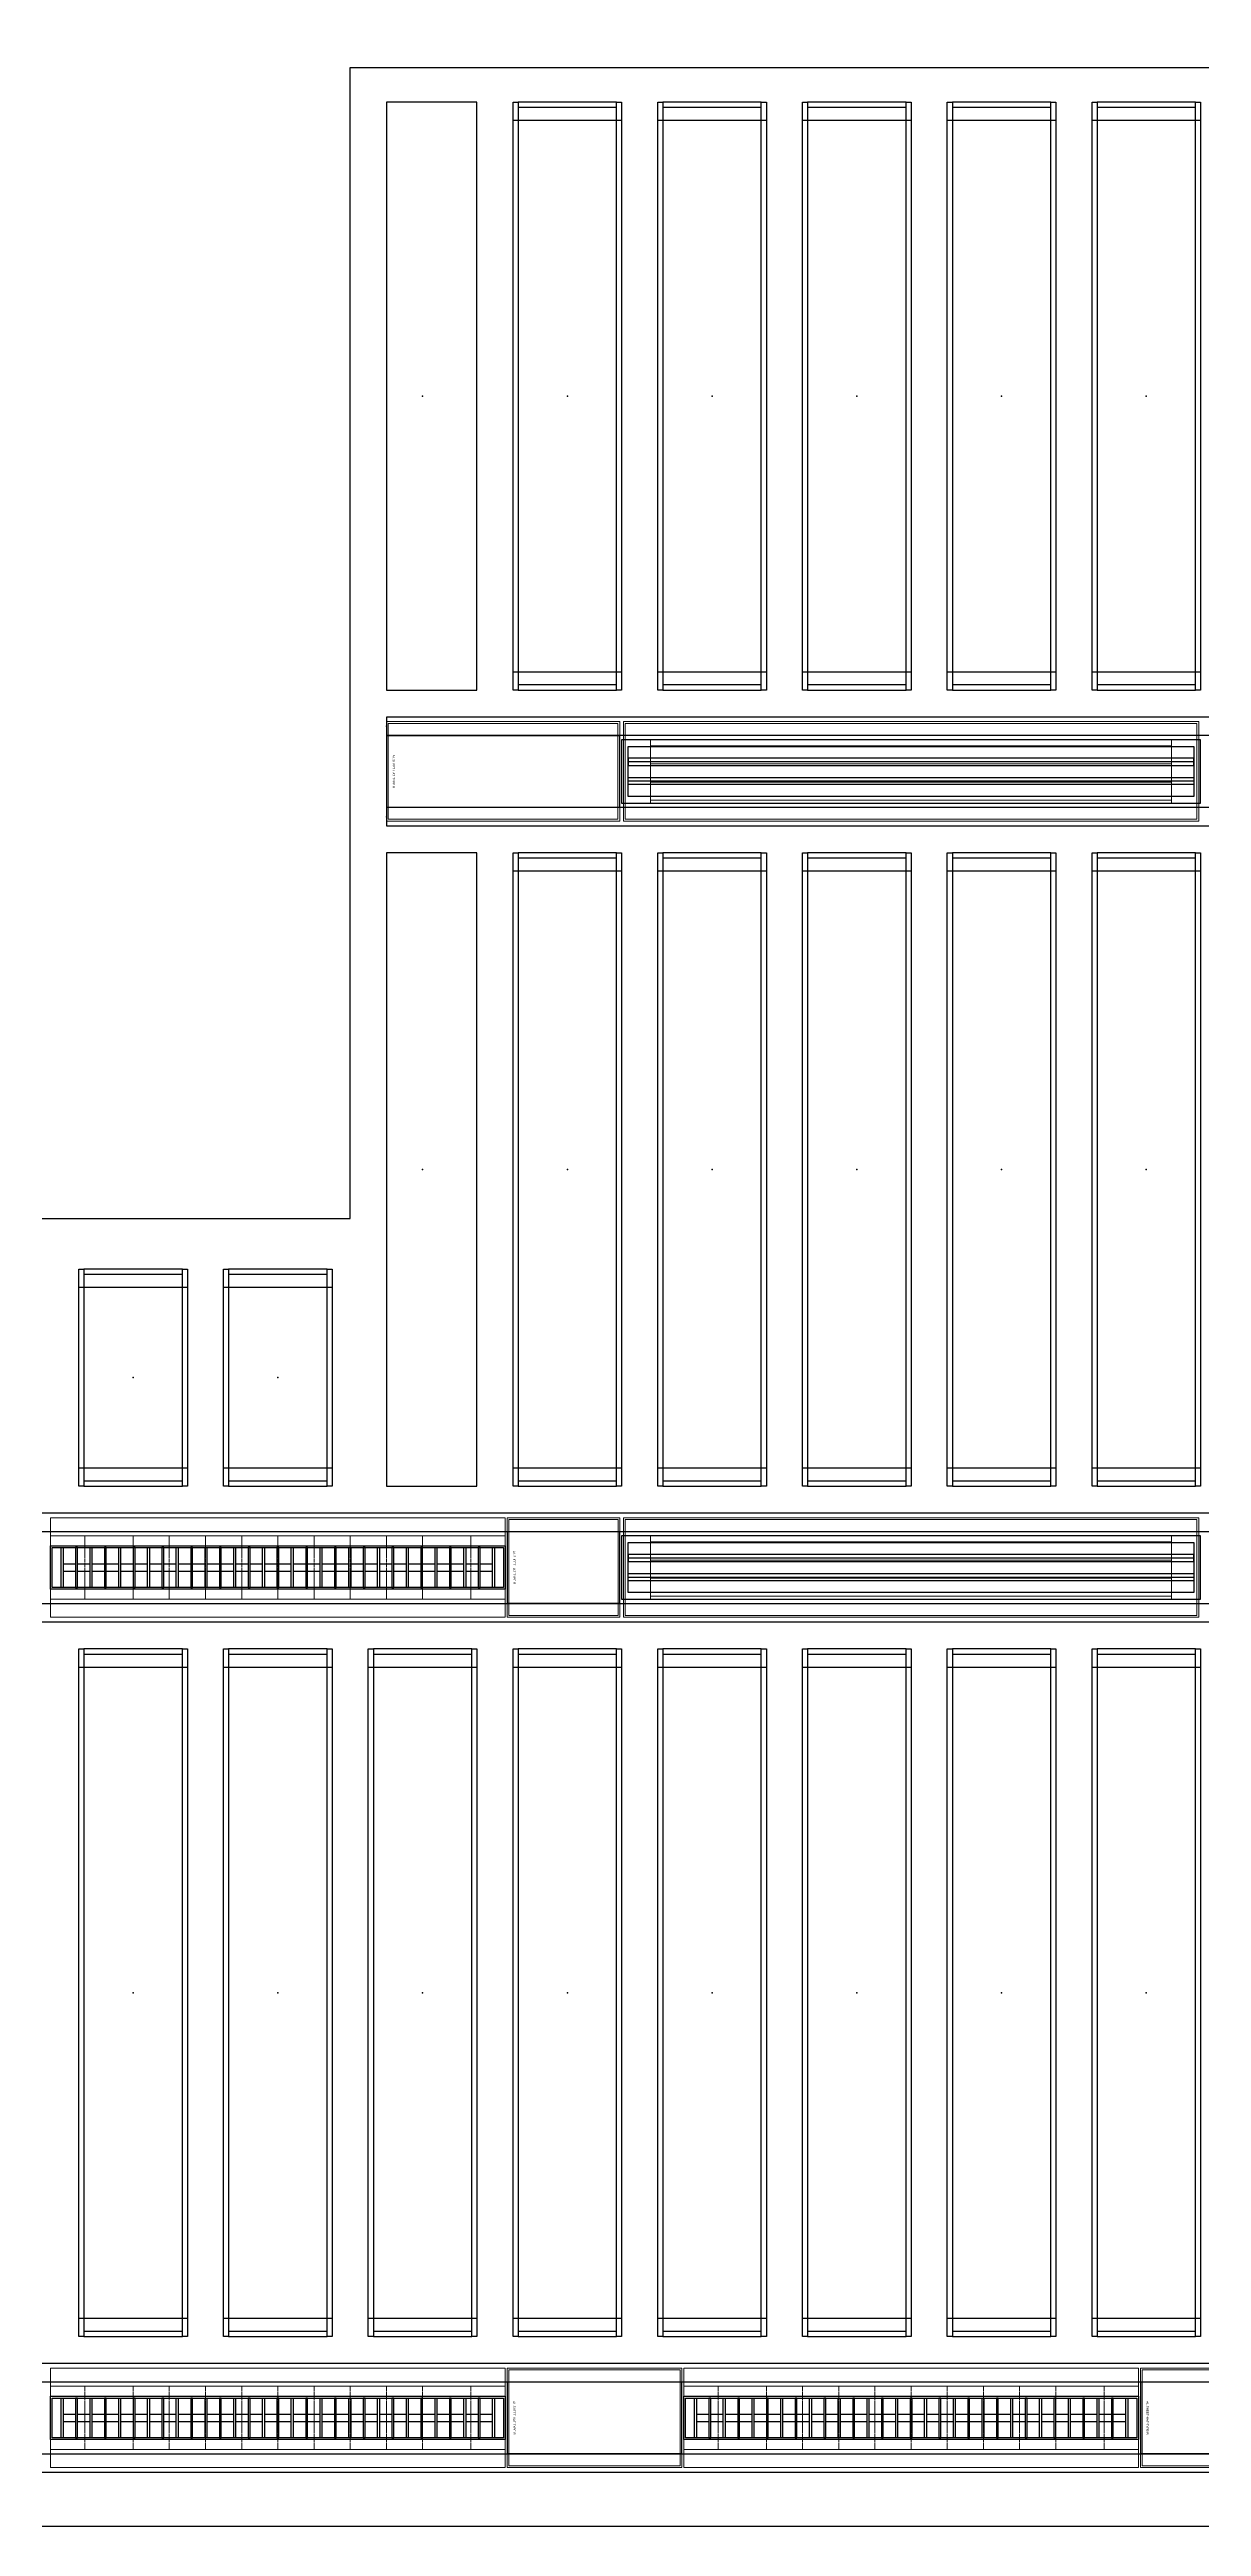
# Model space of a CAD drawing. Header units: millimetres. Extents: x 813027 to 1148939, y -931049 to -10.
# Drawn here: x 903509 to 906692, y -914295 to -907450 of the extents above; entities that cross this region are included whole.
import ezdxf
from ezdxf.enums import TextEntityAlignment as Align

# ---------------------------------------------------------------- set-up
doc = ezdxf.new("R2010")
doc.units = ezdxf.units.MM
doc.linetypes.add('DPA_Hidden 50', pattern=[3, 2, -1])
for name, color, linetype in [('000 - WIPEOUT', 250, 'Continuous'), ('001 - ASCESSORIES', 1, 'Continuous'), ('A04_TUBE SERIES', 2, 'Continuous'), ('A11_ALU.SOLID SHEET', 7, 'Continuous')]:
    doc.layers.add(name, color=color, linetype=linetype)
doc.layers.add('A-GLAZ-CURT', color=2, linetype='Continuous', lineweight=9)

# ---------------------------------------------------------------- blocks, each defined once
blk = doc.blocks.new('*U485')
at = {"color": 1}
blk.add_wipeout([(628.5, -60), (-628.5, -60), (-628.5, 60), (628.5, 60)], dxfattribs=at).dxf.layer = '000 - WIPEOUT'
at = {"layer": '001 - ASCESSORIES', "color": 0}
blk.add_lwpolyline([(628.5, -60), (-628.5, -60), (-628.5, 60), (628.5, 60)], close=True, dxfattribs=at)
at = {"layer": '001 - ASCESSORIES'}
for points in [[(623.5, -55), (-623.5, -55), (-623.5, 55), (623.5, 55)], [(-593.5, -55), (-598.5, -55), (-598.5, 55), (-593.5, 55)], [(-558.8, -55), (-553.8, -55), (-553.8, 55), (-558.8, 55)], [(-514, -55), (-519, -55), (-519, 55), (-514, 55)], [(-479.3, -55), (-474.3, -55), (-474.3, 55), (-479.3, 55)], [(-434.6, -55), (-439.6, -55), (-439.6, 55), (-434.6, 55)], [(-399.8, -55), (-394.8, -55), (-394.8, 55), (-399.8, 55)], [(-355.1, -55), (-360.1, -55), (-360.1, 55), (-355.1, 55)], [(-320.4, -55), (-315.4, -55), (-315.4, 55), (-320.4, 55)], [(-275.6, -55), (-280.6, -55), (-280.6, 55), (-275.6, 55)], [(-240.9, -55), (-235.9, -55), (-235.9, 55), (-240.9, 55)], [(-196.2, -55), (-201.2, -55), (-201.2, 55), (-196.2, 55)], [(-161.4, -55), (-156.4, -55), (-156.4, 55), (-161.4, 55)], [(-116.7, -55), (-121.7, -55), (-121.7, 55), (-116.7, 55)], [(-82, -55), (-77, -55), (-77, 55), (-82, 55)], [(-37.2, -55), (-42.2, -55), (-42.2, 55), (-37.2, 55)], [(-2.5, -55), (2.5, -55), (2.5, 55), (-2.5, 55)], [(42.2, -55), (37.2, -55), (37.2, 55), (42.2, 55)], [(77, -55), (82, -55), (82, 55), (77, 55)], [(121.7, -55), (116.7, -55), (116.7, 55), (121.7, 55)], [(156.4, -55), (161.4, -55), (161.4, 55), (156.4, 55)], [(201.2, -55), (196.2, -55), (196.2, 55), (201.2, 55)], [(235.9, -55), (240.9, -55), (240.9, 55), (235.9, 55)], [(280.6, -55), (275.6, -55), (275.6, 55), (280.6, 55)], [(315.4, -55), (320.4, -55), (320.4, 55), (315.4, 55)], [(360.1, -55), (355.1, -55), (355.1, 55), (360.1, 55)], [(394.8, -55), (399.8, -55), (399.8, 55), (394.8, 55)], [(439.6, -55), (434.6, -55), (434.6, 55), (439.6, 55)], [(474.3, -55), (479.3, -55), (479.3, 55), (474.3, 55)], [(519, -55), (514, -55), (514, 55), (519, 55)], [(553.8, -55), (558.8, -55), (558.8, 55), (553.8, 55)], [(598.5, -55), (593.5, -55), (593.5, 55), (598.5, 55)]]:
    blk.add_lwpolyline(points, close=True, dxfattribs=at)
for points in [[(-593.5, 10), (-558.8, 10)], [(-553.8, 10), (-519, 10)], [(-514, 10), (-479.3, 10)], [(-474.3, 10), (-439.6, 10)], [(-434.6, 10), (-399.8, 10)], [(-394.8, 10), (-360.1, 10)], [(-355.1, 10), (-320.4, 10)], [(-315.4, 10), (-280.6, 10)], [(-275.6, 10), (-240.9, 10)], [(-235.9, 10), (-201.2, 10)], [(-196.2, 10), (-161.4, 10)], [(-156.4, 10), (-121.7, 10)], [(-116.7, 10), (-82, 10)], [(-77, 10), (-42.2, 10)], [(-37.2, 10), (-2.5, 10)], [(2.5, 10), (37.2, 10)], [(42.2, 10), (77, 10)], [(82, 10), (116.7, 10)], [(121.7, 10), (156.4, 10)], [(161.4, 10), (196.2, 10)], [(201.2, 10), (235.9, 10)], [(240.9, 10), (275.6, 10)], [(280.6, 10), (315.4, 10)], [(320.4, 10), (355.1, 10)], [(360.1, 10), (394.8, 10)], [(399.8, 10), (434.6, 10)], [(439.6, 10), (474.3, 10)], [(479.3, 10), (514, 10)], [(519, 10), (553.8, 10)], [(558.8, 10), (593.5, 10)], [(-593.5, -10), (-558.8, -10)], [(-553.8, -10), (-519, -10)], [(-514, -10), (-479.3, -10)], [(-474.3, -10), (-439.6, -10)], [(-434.6, -10), (-399.8, -10)], [(-394.8, -10), (-360.1, -10)], [(-355.1, -10), (-320.4, -10)], [(-315.4, -10), (-280.6, -10)], [(-275.6, -10), (-240.9, -10)], [(-235.9, -10), (-201.2, -10)], [(-196.2, -10), (-161.4, -10)], [(-156.4, -10), (-121.7, -10)], [(-116.7, -10), (-82, -10)], [(-77, -10), (-42.2, -10)], [(-37.2, -10), (-2.5, -10)], [(2.5, -10), (37.2, -10)], [(42.2, -10), (77, -10)], [(82, -10), (116.7, -10)], [(121.7, -10), (156.4, -10)], [(161.4, -10), (196.2, -10)], [(201.2, -10), (235.9, -10)], [(240.9, -10), (275.6, -10)], [(280.6, -10), (315.4, -10)], [(320.4, -10), (355.1, -10)], [(360.1, -10), (394.8, -10)], [(399.8, -10), (434.6, -10)], [(439.6, -10), (474.3, -10)], [(479.3, -10), (514, -10)], [(519, -10), (553.8, -10)], [(558.8, -10), (593.5, -10)]]:
    blk.add_lwpolyline(points, dxfattribs=at)
blk = doc.blocks.new('*U493')
at = {"layer": 'A11_ALU.SOLID SHEET', "color": 0}
blk.add_lwpolyline([(483, -98.8), (483, 98.8), (0, 98.8), (0, -98.8)], close=True, dxfattribs=at)
at = {"layer": 'Defpoints', "color": 250}
blk.add_point((0, 0), dxfattribs=at)
blk.add_text('AL.SHEET-HAT-TYPE-R', height=6, rotation=270, dxfattribs=at).set_placement((15, 0), align=Align.BOTTOM_CENTER)
blk = doc.blocks.new('*U484')
at = {"layer": '001 - ASCESSORIES', "color": 0, "linetype": 'ByBlock'}
blk.add_lwpolyline([(800, 87.5), (-800, 87.5), (-800, -87.5), (800, -87.5)], close=True, dxfattribs=at)
at = {"layer": '001 - ASCESSORIES', "linetype": 'ByBlock'}
for points in [[(-781.5, 69), (781.5, 69), (781.5, -69), (-781.5, -69)], [(781.5, 36.3), (-781.5, 36.3), (-781.5, 16.3), (781.5, 16.3)], [(-781.5, -16.3), (781.5, -16.3), (781.5, -36.3), (-781.5, -36.3)]]:
    blk.add_lwpolyline(points, close=True, dxfattribs=at)
for points in [[(781.5, 26.3), (-781.5, 26.3)], [(-781.5, -26.3), (781.5, -26.3)]]:
    blk.add_lwpolyline(points, dxfattribs=at)
blk = doc.blocks.new('*U494')
at = {"layer": 'A11_ALU.SOLID SHEET', "color": 0}
blk.add_lwpolyline([(483, -98.8), (483, 98.8), (0, 98.8), (0, -98.8)], close=True, dxfattribs=at)
at = {"layer": 'Defpoints', "color": 250}
blk.add_point((0, 0), dxfattribs=at)
blk.add_text('AL.SHEET-HAT-TYPE-R', height=6, rotation=270, dxfattribs=at).set_placement((15, 0), align=Align.BOTTOM_CENTER)
blk = doc.blocks.new('*U504')
blk.add_attdef('EXTR.OVL-LENGTH_', (-25, -59.1), '', height=5)
blk.add_wipeout([(-25, 0), (25, 0), (25, 9990), (-25, 9990)]).dxf.layer = '000 - WIPEOUT'
blk.add_point((0, 0))
at = {"layer": 'A04_TUBE SERIES', "color": 0}
blk.add_lwpolyline([(-25, 0), (25, 0), (25, 9990), (-25, 9990)], close=True, dxfattribs=at)
blk = doc.blocks.new('*U502')
blk.add_attdef('EXTR.OVL-LENGTH_', (-25, -59.1), '', height=5)
blk.add_wipeout([(-25, 0), (25, 0), (25, 9990), (-25, 9990)]).dxf.layer = '000 - WIPEOUT'
blk.add_point((0, 0))
at = {"layer": 'A04_TUBE SERIES', "color": 0}
blk.add_lwpolyline([(-25, 0), (25, 0), (25, 9990), (-25, 9990)], close=True, dxfattribs=at)
blk = doc.blocks.new('*U489')
at = {"layer": 'A11_ALU.SOLID SHEET', "color": 0}
blk.add_lwpolyline([(645, -98.8), (645, 98.8), (0, 98.8), (0, -98.8)], close=True, dxfattribs=at)
at = {"layer": 'Defpoints', "color": 250}
blk.add_point((0, 0), dxfattribs=at)
blk.add_text('AL.SHEET-HAT-TYPE-R', height=6, rotation=270, dxfattribs=at).set_placement((15, 0), align=Align.BOTTOM_CENTER)
blk = doc.blocks.new('*U495')
blk.add_attdef('EXTR.OVL-LENGTH_', (-25, -59.1), '', height=5)
blk.add_wipeout([(-25, 0), (25, 0), (25, 134900), (-25, 134900)]).dxf.layer = '000 - WIPEOUT'
at = {"layer": 'A04_TUBE SERIES', "color": 0}
blk.add_lwpolyline([(-25, 0), (25, 0), (25, 134900), (-25, 134900)], close=True, dxfattribs=at)
blk = doc.blocks.new('*U488')
at = {"layer": 'A11_ALU.SOLID SHEET', "color": 0}
blk.add_lwpolyline([(311.5, -98.8), (311.5, 98.8), (0, 98.8), (0, -98.8)], close=True, dxfattribs=at)
at = {"layer": 'Defpoints', "color": 250}
blk.add_point((0, 0), dxfattribs=at)
blk.add_text('AL.SHEET-HAT-TYPE-R', height=6, rotation=270, dxfattribs=at).set_placement((15, 0), align=Align.BOTTOM_CENTER)
blk = doc.blocks.new('*U492')
blk.add_attdef('EXTR.OVL-LENGTH_', (-25, -59.1), '', height=5)
blk.add_wipeout([(-25, 0), (25, 0), (25, 134900), (-25, 134900)]).dxf.layer = '000 - WIPEOUT'
at = {"layer": 'A04_TUBE SERIES', "color": 0}
blk.add_lwpolyline([(-25, 0), (25, 0), (25, 134900), (-25, 134900)], close=True, dxfattribs=at)
blk = doc.blocks.new('*U514')
for p, q in [((-762.8, 4250), (-762.8, 4550)), ((762.5, 4550), (762.5, 4250)), ((-762.8, 3850), (-762.8, 4150)), ((762.5, 4150), (762.5, 3850)), ((-762.8, 3450), (-762.8, 3750)), ((762.5, 3750), (762.5, 3450)), ((-762.8, 3050), (-762.8, 3350)), ((762.5, 3350), (762.5, 3050)), ((-762.8, 2650), (-762.8, 2950)), ((762.5, 2950), (762.5, 2650))]:
    blk.add_line(p, q)
for p in [(0, 4400), (0, 4000), (0, 3600), (0, 3200), (0, 2800)]:
    blk.add_point(p)
at = {"layer": 'A11_ALU.SOLID SHEET', "color": 0}
for points in [[(-812.5, 4550), (812.5, 4550), (812.5, 4536), (-812.5, 4536)], [(-812.5, 4264), (-798.5, 4264), (-798.5, 4536), (-812.5, 4536)], [(812.5, 4536), (798.5, 4536), (798.5, 4264), (812.5, 4264)], [(-812.5, 4264), (812.5, 4264), (812.5, 4250), (-812.5, 4250)], [(-812.5, 4150), (812.5, 4150), (812.5, 4136), (-812.5, 4136)], [(-812.5, 3864), (-798.5, 3864), (-798.5, 4136), (-812.5, 4136)], [(812.5, 4136), (798.5, 4136), (798.5, 3864), (812.5, 3864)], [(-812.5, 3864), (812.5, 3864), (812.5, 3850), (-812.5, 3850)], [(-812.5, 3750), (812.5, 3750), (812.5, 3736), (-812.5, 3736)], [(-812.5, 3464), (-798.5, 3464), (-798.5, 3736), (-812.5, 3736)], [(812.5, 3736), (798.5, 3736), (798.5, 3464), (812.5, 3464)], [(-812.5, 3464), (812.5, 3464), (812.5, 3450), (-812.5, 3450)], [(-812.5, 3350), (812.5, 3350), (812.5, 3336), (-812.5, 3336)], [(-812.5, 3064), (-798.5, 3064), (-798.5, 3336), (-812.5, 3336)], [(812.5, 3336), (798.5, 3336), (798.5, 3064), (812.5, 3064)], [(-812.5, 3064), (812.5, 3064), (812.5, 3050), (-812.5, 3050)], [(-812.5, 2950), (812.5, 2950), (812.5, 2936), (-812.5, 2936)], [(-812.5, 2664), (-798.5, 2664), (-798.5, 2936), (-812.5, 2936)], [(812.5, 2936), (798.5, 2936), (798.5, 2664), (812.5, 2664)], [(-812.5, 2664), (812.5, 2664), (812.5, 2650), (-812.5, 2650)]]:
    blk.add_lwpolyline(points, close=True, dxfattribs=at)
blk = doc.blocks.new('*U515')
for p, q in [((-900.3, 56250), (-900.3, 56550)), ((900, 56550), (900, 56250)), ((-900.3, 55850), (-900.3, 56150)), ((900, 56150), (900, 55850)), ((-900.3, 55450), (-900.3, 55750)), ((900, 55750), (900, 55450)), ((-900.3, 55050), (-900.3, 55350)), ((900, 55350), (900, 55050)), ((-900.3, 54650), (-900.3, 54950)), ((900, 54950), (900, 54650)), ((-900.3, 54250), (-900.3, 54550)), ((900, 54550), (900, 54250)), ((-900.3, 53850), (-900.3, 54150)), ((900, 54150), (900, 53850)), ((-900.3, 53450), (-900.3, 53750)), ((900, 53750), (900, 53450))]:
    blk.add_line(p, q)
for p in [(0, 56400), (0, 56000), (0, 55600), (0, 55200), (0, 54800), (0, 54400), (0, 54000), (0, 53600)]:
    blk.add_point(p)
at = {"layer": 'A11_ALU.SOLID SHEET', "color": 0}
for points in [[(-950, 56550), (950, 56550), (950, 56536), (-950, 56536)], [(-950, 56264), (-936, 56264), (-936, 56536), (-950, 56536)], [(950, 56536), (936, 56536), (936, 56264), (950, 56264)], [(-950, 56264), (950, 56264), (950, 56250), (-950, 56250)], [(-950, 56150), (950, 56150), (950, 56136), (-950, 56136)], [(-950, 55864), (-936, 55864), (-936, 56136), (-950, 56136)], [(950, 56136), (936, 56136), (936, 55864), (950, 55864)], [(-950, 55864), (950, 55864), (950, 55850), (-950, 55850)], [(-950, 55750), (950, 55750), (950, 55736), (-950, 55736)], [(-950, 55464), (-936, 55464), (-936, 55736), (-950, 55736)], [(950, 55736), (936, 55736), (936, 55464), (950, 55464)], [(-950, 55464), (950, 55464), (950, 55450), (-950, 55450)], [(-950, 55350), (950, 55350), (950, 55336), (-950, 55336)], [(-950, 55064), (-936, 55064), (-936, 55336), (-950, 55336)], [(950, 55336), (936, 55336), (936, 55064), (950, 55064)], [(-950, 55064), (950, 55064), (950, 55050), (-950, 55050)], [(-950, 54950), (950, 54950), (950, 54936), (-950, 54936)], [(-950, 54664), (-936, 54664), (-936, 54936), (-950, 54936)], [(950, 54936), (936, 54936), (936, 54664), (950, 54664)], [(-950, 54664), (950, 54664), (950, 54650), (-950, 54650)], [(-950, 54550), (950, 54550), (950, 54536), (-950, 54536)], [(-950, 54264), (-936, 54264), (-936, 54536), (-950, 54536)], [(950, 54536), (936, 54536), (936, 54264), (950, 54264)], [(-950, 54264), (950, 54264), (950, 54250), (-950, 54250)], [(-950, 54150), (950, 54150), (950, 54136), (-950, 54136)], [(-950, 53864), (-936, 53864), (-936, 54136), (-950, 54136)], [(950, 54136), (936, 54136), (936, 53864), (950, 53864)], [(-950, 53864), (950, 53864), (950, 53850), (-950, 53850)], [(-950, 53750), (950, 53750), (950, 53736), (-950, 53736)], [(-950, 53464), (-936, 53464), (-936, 53736), (-950, 53736)], [(950, 53736), (936, 53736), (936, 53464), (950, 53464)], [(-950, 53464), (950, 53464), (950, 53450), (-950, 53450)]]:
    blk.add_lwpolyline(points, close=True, dxfattribs=at)
blk = doc.blocks.new('*U516')
for p, q in [((-825.3, 4250), (-825.3, 4550)), ((825, 4550), (825, 4250)), ((-825.3, 3850), (-825.3, 4150)), ((825, 4150), (825, 3850)), ((-825.3, 3450), (-825.3, 3750)), ((825, 3750), (825, 3450)), ((-825.3, 3050), (-825.3, 3350)), ((825, 3350), (825, 3050)), ((-825.3, 2650), (-825.3, 2950)), ((825, 2950), (825, 2650))]:
    blk.add_line(p, q)
for p in [(0, 4400), (0, 4000), (0, 3600), (0, 3200), (0, 2800)]:
    blk.add_point(p)
at = {"layer": 'A11_ALU.SOLID SHEET', "color": 0}
for points in [[(-875, 4550), (875, 4550), (875, 4536), (-875, 4536)], [(-875, 4264), (-861, 4264), (-861, 4536), (-875, 4536)], [(875, 4536), (861, 4536), (861, 4264), (875, 4264)], [(-875, 4264), (875, 4264), (875, 4250), (-875, 4250)], [(-875, 4150), (875, 4150), (875, 4136), (-875, 4136)], [(-875, 3864), (-861, 3864), (-861, 4136), (-875, 4136)], [(875, 4136), (861, 4136), (861, 3864), (875, 3864)], [(-875, 3864), (875, 3864), (875, 3850), (-875, 3850)], [(-875, 3750), (875, 3750), (875, 3736), (-875, 3736)], [(-875, 3464), (-861, 3464), (-861, 3736), (-875, 3736)], [(875, 3736), (861, 3736), (861, 3464), (875, 3464)], [(-875, 3464), (875, 3464), (875, 3450), (-875, 3450)], [(-875, 3350), (875, 3350), (875, 3336), (-875, 3336)], [(-875, 3064), (-861, 3064), (-861, 3336), (-875, 3336)], [(875, 3336), (861, 3336), (861, 3064), (875, 3064)], [(-875, 3064), (875, 3064), (875, 3050), (-875, 3050)], [(-875, 2950), (875, 2950), (875, 2936), (-875, 2936)], [(-875, 2664), (-861, 2664), (-861, 2936), (-875, 2936)], [(875, 2936), (861, 2936), (861, 2664), (875, 2664)], [(-875, 2664), (875, 2664), (875, 2650), (-875, 2650)]]:
    blk.add_lwpolyline(points, close=True, dxfattribs=at)
blk = doc.blocks.new('*U518')
for p, q in [((-250.3, -5150), (-250.3, -4850)), ((250, -4850), (250, -5150)), ((-250.3, -5550), (-250.3, -5250)), ((250, -5250), (250, -5550))]:
    blk.add_line(p, q)
for p in [(0, -5000), (0, -5400)]:
    blk.add_point(p)
at = {"layer": 'A11_ALU.SOLID SHEET', "color": 0}
for points in [[(-300, -4850), (300, -4850), (300, -4864), (-300, -4864)], [(-300, -5136), (-286, -5136), (-286, -4864), (-300, -4864)], [(300, -4864), (286, -4864), (286, -5136), (300, -5136)], [(-300, -5136), (300, -5136), (300, -5150), (-300, -5150)], [(-300, -5250), (300, -5250), (300, -5264), (-300, -5264)], [(-300, -5536), (-286, -5536), (-286, -5264), (-300, -5264)], [(300, -5264), (286, -5264), (286, -5536), (300, -5536)], [(-300, -5536), (300, -5536), (300, -5550), (-300, -5550)]]:
    blk.add_lwpolyline(points, close=True, dxfattribs=at)
blk = doc.blocks.new('*U545')
blk.add_point((0, 0))
blk.add_wipeout([(875, 250), (875, 500), (-875, 500), (-875, 250)]).dxf.layer = '000 - WIPEOUT'
blk.add_point((0, 400))
at = {"layer": 'A11_ALU.SOLID SHEET', "color": 0}
blk.add_lwpolyline([(875, 250), (875, 500), (-875, 500), (-875, 250)], close=True, dxfattribs=at)
blk = doc.blocks.new('*U546')
blk.add_point((0, 0))
blk.add_wipeout([(812.5, 250), (812.5, 500), (-812.5, 500), (-812.5, 250)]).dxf.layer = '000 - WIPEOUT'
blk.add_point((0, 400))
at = {"layer": 'A11_ALU.SOLID SHEET', "color": 0}
blk.add_lwpolyline([(812.5, 250), (812.5, 500), (-812.5, 500), (-812.5, 250)], close=True, dxfattribs=at)
blk = doc.blocks.new('C-2-PP21-AR-4160-01-B_20250829-084416_NEWCL')
blk.add_lwpolyline([(-19350, -9295), (-154550, -9295), (-154550, -7995), (-154500, -7995), (-154500, -5680), (-154500, -5680), (-142750, -5680), (-142750, -2500), (-132560, -2500), (-132560, -6455), (-117731.4, -6455), (-117731.4, -5800), (-117350, -5800), (-117350, -5345), (-113350, -5345), (-113350, -5347), (-96550, -5347), (-96550, -2450), (-92235, -2450), (-92235, -6455), (-84190, -6455)])
at = {"rotation": 90}
for name, p in [('*U514', (-137750, -3407.5)), ('*U516', (-137750, -5545)), ('*U518', (-148350, -6120)), ('*U515', (-86950, -7820))]:
    blk.add_blockref(name, p, dxfattribs=at)
for name, p in [('*U489', (-142650, -4445)), ('*U484', (-141200, -4445)), ('*U488', (-142316.5, -6645)), ('*U484', (-141200, -6645)), ('*U494', (-142316.5, -8995)), ('*U493', (-140566.5, -8995))]:
    blk.add_blockref(name, p)
at = {"rotation": 270}
for name, p in [('*U504', (-142650, -4320)), ('*U502', (-142650, -4570)), ('*U492', (-154400, -6520)), ('*U492', (-154400, -6770)), ('*U495', (-154400, -8870)), ('*U495', (-154400, -9120))]:
    blk.add_blockref(name, p, dxfattribs=at)
for p in [(-142950, -6645), (-142950, -8995), (-141200, -8995)]:
    blk.add_blockref('*U485', p)
at = {"layer": 'A11_ALU.SOLID SHEET', "color": 2, "rotation": 90}
for name, p in [('*U546', (-142150, -3407.5)), ('*U545', (-142150, -5545))]:
    blk.add_blockref(name, p, dxfattribs=at)
blk = doc.blocks.new('DPA_CP_Metal Ceiling Luminaire1 - Linear Luminaire 2-14739897-4160 - LOWER PLATFORM LEVEL - REFLECTED CEILING GENERAL PLAN')
at = {"layer": 'A-GLAZ-CURT'}
for p, q in [((901767.8, -114474.3), (901767.8, -114199.3)), ((901767.8, -114199.3), (903024.8, -114199.3)), ((901767.8, -114199.3), (901767.8, -114474.3)), ((903024.8, -114199.3), (901767.8, -114199.3)), ((901767.8, -114199.3), (903024.8, -114199.3)), ((903024.8, -114199.3), (903024.8, -114474.3)), ((903024.8, -114474.3), (903024.8, -114199.3)), ((901767.8, -114249.3), (901767.8, -114474.3)), ((901767.8, -114249.3), (903024.8, -114249.3)), ((903024.8, -114249.3), (903024.8, -114474.3)), ((901767.8, -114424.3), (903024.8, -114424.3)), ((903024.8, -114474.3), (901767.8, -114474.3)), ((903024.8, -114474.3), (901767.8, -114474.3)), ((901767.8, -114474.3), (903024.8, -114474.3))]:
    blk.add_line(p, q, dxfattribs=at)
at = {"layer": 'A-GLAZ-CURT', "linetype": 'DPA_Hidden 50'}
for p, q in [((901862.8, -114249.3), (901862.8, -114424.3)), ((901996.3, -114249.3), (901996.3, -114424.3)), ((902096.3, -114249.3), (902096.3, -114424.3)), ((902196.3, -114249.3), (902196.3, -114424.3)), ((902296.3, -114249.3), (902296.3, -114424.3)), ((902396.3, -114249.3), (902396.3, -114424.3)), ((902496.3, -114249.3), (902496.3, -114424.3)), ((902596.3, -114249.3), (902596.3, -114424.3)), ((902696.3, -114249.3), (902696.3, -114424.3)), ((902796.3, -114249.3), (902796.3, -114424.3)), ((902929.8, -114249.3), (902929.8, -114424.3))]:
    blk.add_line(p, q, dxfattribs=at)
blk = doc.blocks.new('DPA_CP_Metal Ceiling Panel - Horizontal with Gap-V11-4160 - LOWER PLATFORM LEVEL - REFLECTED CEILING GENERAL PLAN')
at = {"layer": 'A-GLAZ-CURT'}
for p, q in [((904779.8, -114474.3), (904779.8, -114199.3)), ((904779.8, -114199.3), (905262.8, -114199.3)), ((904779.8, -114474.3), (904779.8, -114199.3)), ((904779.8, -114199.3), (905257.2, -114199.3)), ((905262.8, -114199.3), (904779.8, -114199.3)), ((904779.8, -114199.3), (904779.8, -114474.3)), ((905257.2, -114199.3), (904779.8, -114199.3)), ((904779.8, -114199.3), (904779.8, -114474.3)), ((904779.8, -114474.3), (904779.8, -114199.3)), ((904779.8, -114199.3), (905262.8, -114199.3)), ((904784.8, -114469.3), (904784.8, -114204.3)), ((904784.8, -114204.3), (905257.8, -114204.3)), ((905257.8, -114204.3), (905257.8, -114469.3)), ((905262.8, -114474.3), (905262.8, -114199.3)), ((905262.8, -114199.3), (905262.8, -114474.3)), ((905262.8, -114474.3), (905262.8, -114199.3)), ((905262.8, -114474.3), (905262.8, -114199.3)), ((905262.8, -114199.3), (905262.8, -114474.3)), ((904779.8, -114474.3), (905262.8, -114474.3)), ((905257.2, -114474.3), (904779.8, -114474.3)), ((904779.8, -114474.3), (905262.8, -114474.3)), ((904779.8, -114474.3), (905257.2, -114474.3)), ((905262.8, -114474.3), (904779.8, -114474.3)), ((904784.8, -114469.3), (905257.8, -114469.3))]:
    blk.add_line(p, q, dxfattribs=at)
blk = doc.blocks.new('DPA_CP_Metal Ceiling Panel - Horizontal with Gap-20306943-4160 - LOWER PLATFORM LEVEL - REFLECTED CEILING GENERAL PLAN')
at = {"layer": 'A-GLAZ-CURT'}
for p, q in [((910029.8, -114474.3), (910029.8, -114199.3)), ((910029.8, -114199.3), (910512.8, -114199.3)), ((910029.8, -114474.3), (910029.8, -114199.3)), ((910029.8, -114199.3), (910512.8, -114199.3)), ((910512.8, -114199.3), (910029.8, -114199.3)), ((910029.8, -114199.3), (910029.8, -114474.3)), ((910512.8, -114199.3), (910029.8, -114199.3)), ((910029.8, -114199.3), (910029.8, -114474.3)), ((910029.8, -114474.3), (910029.8, -114199.3)), ((910029.8, -114199.3), (910512.8, -114199.3)), ((910034.8, -114469.3), (910034.8, -114204.3)), ((910034.8, -114204.3), (910507.8, -114204.3)), ((910507.8, -114204.3), (910507.8, -114469.3)), ((910512.8, -114474.3), (910512.8, -114199.3)), ((910512.8, -114199.3), (910512.8, -114474.3)), ((910512.8, -114474.3), (910512.8, -114199.3)), ((910512.8, -114474.3), (910512.8, -114199.3)), ((910512.8, -114199.3), (910512.8, -114474.3)), ((910029.8, -114474.3), (910512.8, -114474.3)), ((910512.8, -114474.3), (910029.8, -114474.3)), ((910029.8, -114474.3), (910512.8, -114474.3)), ((910029.8, -114474.3), (910512.8, -114474.3)), ((910512.8, -114474.3), (910029.8, -114474.3)), ((910034.8, -114469.3), (910507.8, -114469.3))]:
    blk.add_line(p, q, dxfattribs=at)
blk = doc.blocks.new('DPA_CP_Metal Ceiling Panel - Horizontal with Gap-20309434-4160 - LOWER PLATFORM LEVEL - REFLECTED CEILING GENERAL PLAN')
at = {"layer": 'A-GLAZ-CURT'}
for p, q in [((904446.3, -109924.3), (904446.3, -109649.3)), ((904446.3, -109649.3), (905091.3, -109649.3)), ((904446.3, -109924.3), (904446.3, -109649.3)), ((904446.3, -109649.3), (905091.3, -109649.3)), ((905091.3, -109649.3), (904446.3, -109649.3)), ((904446.3, -109649.3), (904446.3, -109924.3)), ((905091.3, -109649.3), (904446.3, -109649.3)), ((904446.3, -109649.3), (904446.3, -109924.3)), ((904446.3, -109924.3), (904446.3, -109649.3)), ((904446.3, -109649.3), (905091.3, -109649.3)), ((904451.3, -109919.3), (904451.3, -109654.3)), ((904451.3, -109654.3), (905086.3, -109654.3)), ((905086.3, -109654.3), (905086.3, -109919.3)), ((905091.3, -109924.3), (905091.3, -109649.3)), ((905091.3, -109649.3), (905091.3, -109924.3)), ((905091.3, -109924.3), (905091.3, -109649.3)), ((905091.3, -109924.3), (905091.3, -109649.3)), ((905091.3, -109649.3), (905091.3, -109924.3)), ((904446.3, -109924.3), (905091.3, -109924.3)), ((905091.3, -109924.3), (904446.3, -109924.3)), ((904446.3, -109924.3), (905091.3, -109924.3)), ((904446.3, -109924.3), (905091.3, -109924.3)), ((905091.3, -109924.3), (904446.3, -109924.3)), ((904451.3, -109919.3), (905086.3, -109919.3))]:
    blk.add_line(p, q, dxfattribs=at)
blk = doc.blocks.new('DPA_CP_Metal Ceiling Panel - Horizontal with Gap-20308794-4160 - LOWER PLATFORM LEVEL - REFLECTED CEILING GENERAL PLAN')
at = {"layer": 'A-GLAZ-CURT'}
for p, q in [((910201.3, -109924.3), (910201.3, -109649.3)), ((910201.3, -109649.3), (910512.8, -109649.3)), ((910201.3, -109924.3), (910201.3, -109649.3)), ((910201.3, -109649.3), (910512.8, -109649.3)), ((910512.8, -109649.3), (910201.3, -109649.3)), ((910201.3, -109649.3), (910201.3, -109924.3)), ((910512.8, -109649.3), (910201.3, -109649.3)), ((910201.3, -109649.3), (910201.3, -109924.3)), ((910201.3, -109924.3), (910201.3, -109649.3)), ((910201.3, -109649.3), (910512.8, -109649.3)), ((910206.3, -109919.3), (910206.3, -109654.3)), ((910206.3, -109654.3), (910507.8, -109654.3)), ((910507.8, -109654.3), (910507.8, -109919.3)), ((910512.8, -109924.3), (910512.8, -109649.3)), ((910512.8, -109649.3), (910512.8, -109924.3)), ((910512.8, -109924.3), (910512.8, -109649.3)), ((910512.8, -109924.3), (910512.8, -109649.3)), ((910512.8, -109649.3), (910512.8, -109924.3)), ((910201.3, -109924.3), (910512.8, -109924.3)), ((910512.8, -109924.3), (910201.3, -109924.3)), ((910201.3, -109924.3), (910512.8, -109924.3)), ((910201.3, -109924.3), (910512.8, -109924.3)), ((910512.8, -109924.3), (910201.3, -109924.3)), ((910206.3, -109919.3), (910507.8, -109919.3))]:
    blk.add_line(p, q, dxfattribs=at)
blk = doc.blocks.new('DPA_CP_Metal Ceiling Air Supply - Linear Diffuser Air Supply-14762131-4160 - LOWER PLATFORM LEVEL - REFLECTED CEILING GENERAL PLAN')
at = {"layer": 'A-GLAZ-CURT'}
h = blk.add_hatch(dxfattribs=at)
h.set_pattern_fill('FP_13', color=256, style=0, pattern_type=2)
h.set_pattern_definition([(180, (909396.33, -109824.28), (6e-15, 50), [])])
h.paths.add_polyline_path([(908676.3, -109874.3), (910116.3, -109874.3), (910116.3, -109699.3), (908676.3, -109699.3)])
for p, q in [((908601.3, -109924.3), (908601.3, -109649.3)), ((908601.3, -109649.3), (910191.3, -109649.3)), ((908601.3, -109924.3), (908601.3, -109649.3)), ((908601.3, -109649.3), (910191.3, -109649.3)), ((910191.3, -109649.3), (908601.3, -109649.3)), ((908601.3, -109649.3), (908601.3, -109924.3)), ((910191.3, -109649.3), (908601.3, -109649.3)), ((908601.3, -109649.3), (908601.3, -109924.3)), ((908601.3, -109924.3), (908601.3, -109649.3)), ((908601.3, -109649.3), (910191.3, -109649.3)), ((908606.3, -109919.3), (908606.3, -109654.3)), ((908606.3, -109654.3), (910186.3, -109654.3)), ((910186.3, -109654.3), (910186.3, -109919.3)), ((910191.3, -109924.3), (910191.3, -109649.3)), ((910191.3, -109649.3), (910191.3, -109924.3)), ((910191.3, -109924.3), (910191.3, -109649.3)), ((910191.3, -109924.3), (910191.3, -109649.3)), ((910191.3, -109649.3), (910191.3, -109924.3)), ((910116.3, -109699.3), (908676.3, -109699.3)), ((908676.3, -109699.3), (908676.3, -109874.3)), ((908676.3, -109874.3), (908676.3, -109699.3)), ((908676.3, -109699.3), (910116.3, -109699.3)), ((908676.3, -109874.3), (908676.3, -109699.3)), ((908676.3, -109699.3), (910116.3, -109699.3)), ((910116.3, -109699.3), (908676.3, -109699.3)), ((908676.3, -109699.3), (908676.3, -109874.3)), ((910116.3, -109874.3), (910116.3, -109699.3)), ((910116.3, -109699.3), (910116.3, -109874.3)), ((910116.3, -109699.3), (910116.3, -109874.3)), ((910116.3, -109874.3), (910116.3, -109699.3)), ((908601.3, -109924.3), (910191.3, -109924.3)), ((910191.3, -109924.3), (908601.3, -109924.3)), ((908601.3, -109924.3), (910191.3, -109924.3)), ((908601.3, -109924.3), (910191.3, -109924.3)), ((910191.3, -109924.3), (908601.3, -109924.3)), ((908606.3, -109919.3), (910186.3, -109919.3)), ((908676.3, -109874.3), (910116.3, -109874.3)), ((910116.3, -109874.3), (908676.3, -109874.3)), ((910116.3, -109874.3), (908676.3, -109874.3)), ((908676.3, -109874.3), (910116.3, -109874.3))]:
    blk.add_line(p, q, dxfattribs=at)

msp = doc.modelspace()

# ---------------------------------------------------------------- block references
msp.add_blockref('C-2-PP21-AR-4160-01-B_20250829-084416_NEWCL', (1047090, -905000))

# ---------------------------------------------------------------- next in the draw order: block references
at = {"layer": 'A-GLAZ-CURT'}
for name, p in [('DPA_CP_Metal Ceiling Panel - Horizontal with Gap-20309434-4160 - LOWER PLATFORM LEVEL - REFLECTED CEILING GENERAL PLAN', (-6.5, -799658)), ('DPA_CP_Metal Ceiling Air Supply - Linear Diffuser Air Supply-14762131-4160 - LOWER PLATFORM LEVEL - REFLECTED CEILING GENERAL PLAN', (-3506.5, -799658)), ('DPA_CP_Metal Ceiling Luminaire1 - Linear Luminaire 2-14739897-4160 - LOWER PLATFORM LEVEL - REFLECTED CEILING GENERAL PLAN', (1743.7, -797308.2)), ('DPA_CP_Metal Ceiling Panel - Horizontal with Gap-20308794-4160 - LOWER PLATFORM LEVEL - REFLECTED CEILING GENERAL PLAN', (-5427.8, -801858.2)), ('DPA_CP_Metal Ceiling Air Supply - Linear Diffuser Air Supply-14762131-4160 - LOWER PLATFORM LEVEL - REFLECTED CEILING GENERAL PLAN', (-3506.3, -801858.2)), ('DPA_CP_Metal Ceiling Luminaire1 - Linear Luminaire 2-14739897-4160 - LOWER PLATFORM LEVEL - REFLECTED CEILING GENERAL PLAN', (1743.7, -799658.2)), ('DPA_CP_Metal Ceiling Panel - Horizontal with Gap-V11-4160 - LOWER PLATFORM LEVEL - REFLECTED CEILING GENERAL PLAN', (-6.3, -799658.2)), ('DPA_CP_Metal Ceiling Luminaire1 - Linear Luminaire 2-14739897-4160 - LOWER PLATFORM LEVEL - REFLECTED CEILING GENERAL PLAN', (3493.7, -799658.2)), ('DPA_CP_Metal Ceiling Panel - Horizontal with Gap-20306943-4160 - LOWER PLATFORM LEVEL - REFLECTED CEILING GENERAL PLAN', (-3506.3, -799658.2))]:
    msp.add_blockref(name, p, dxfattribs=at)

doc.saveas('drawing.dxf')
